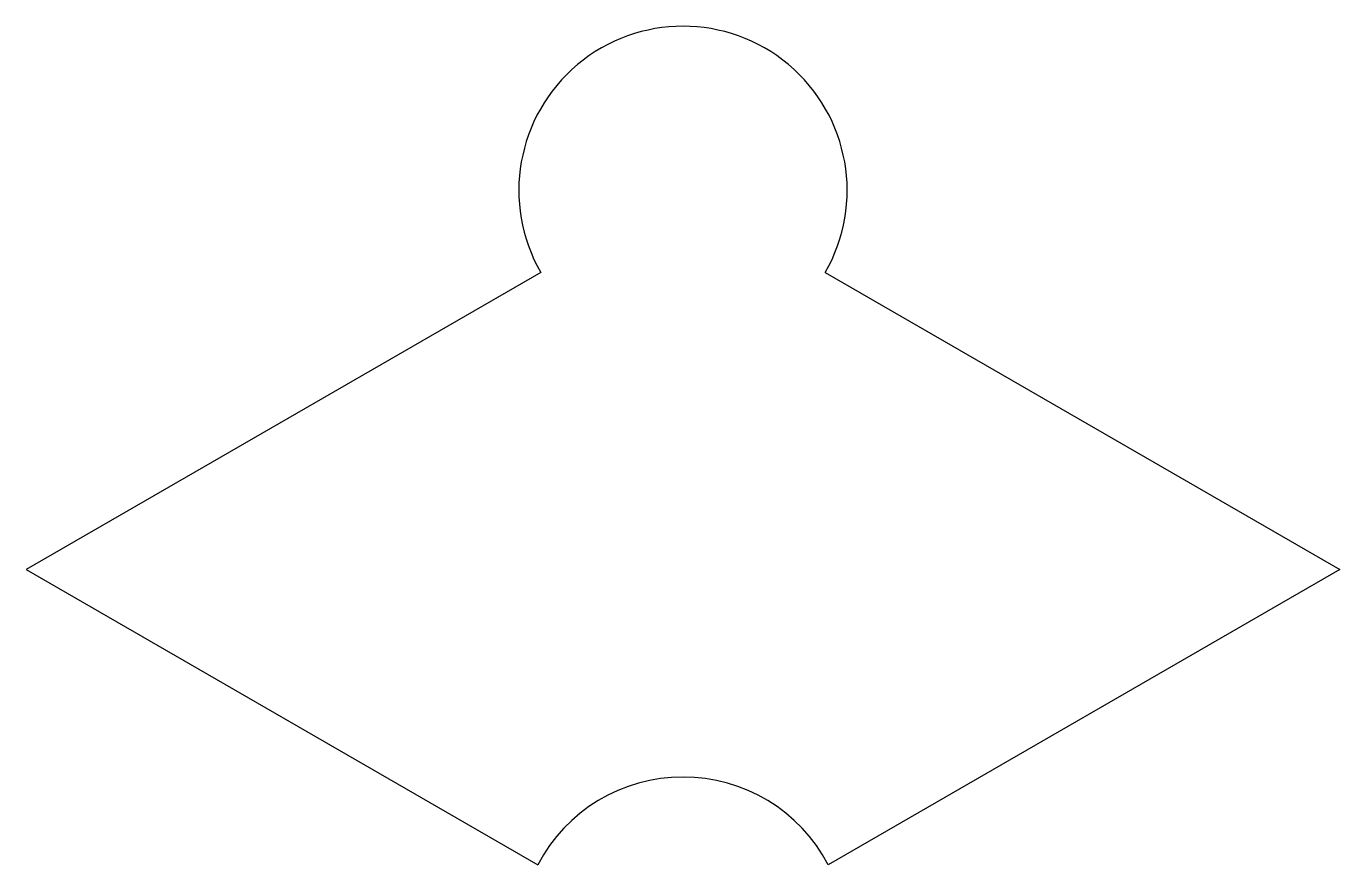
# Model space of a CAD drawing. Extents: x -40 to 40, y 4.7 to 55.7.
import ezdxf

# ---------------------------------------------------------------- set-up
doc = ezdxf.new("R2010")
doc.units = 0
doc.layers.add('VISIBLE', color=7, linetype='CONTINUOUS')

msp = doc.modelspace()

# ---------------------------------------------------------------- linework, layer by layer
at = {"layer": 'VISIBLE'}
for p, q in [((-8.66, 40.735), (-40, 22.641)), ((8.66, 40.735), (40, 22.641)), ((-40, 22.641), (-8.85, 4.656)), ((40, 22.641), (8.85, 4.656))]:
    msp.add_line(p, q, dxfattribs=at)
for centre, start, end in [((0, 45.735), 330, 210), ((0, 0), 27.75013, 152.24987)]:
    msp.add_arc(centre, 10, start, end, dxfattribs=at)

doc.saveas('drawing.dxf')
